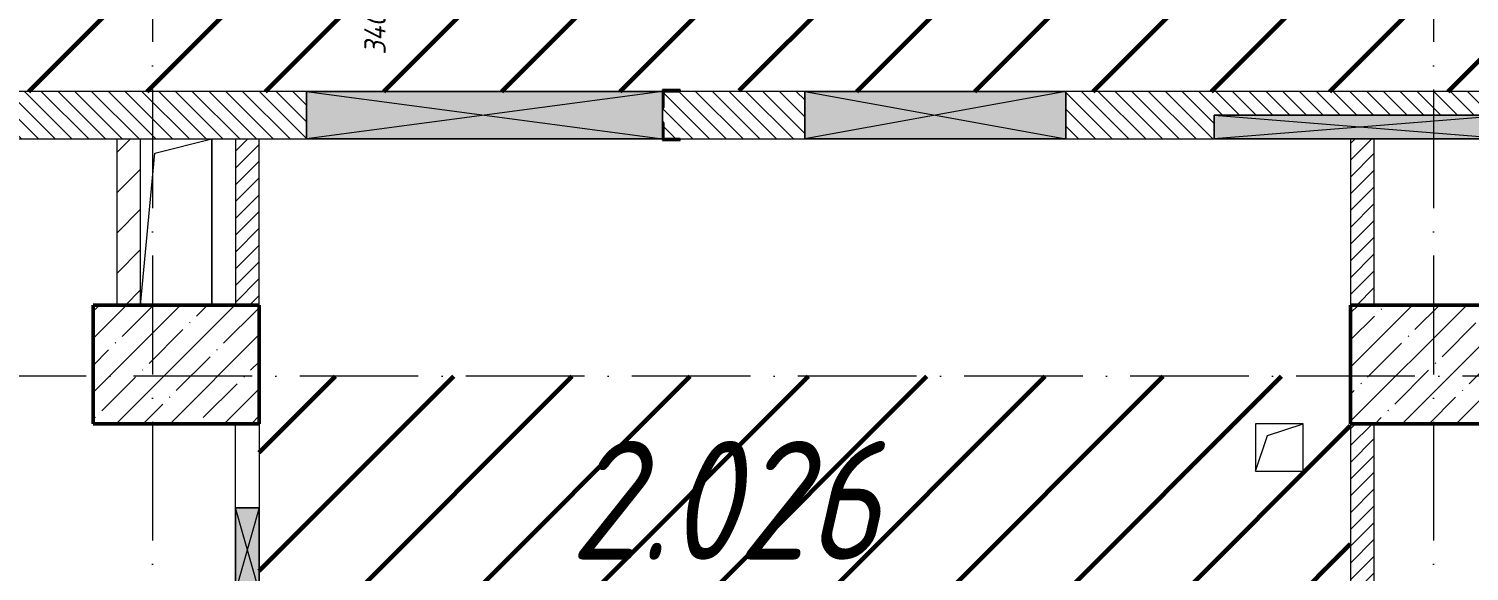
# Model space of a CAD drawing. Header units: millimetres. Extents: x -606178 to 312196, y -19338 to 632709.
# Drawn here: x -187672 to -181601, y 514054 to 516339 of the extents above; entities that cross this region are included whole.
import ezdxf

# ---------------------------------------------------------------- set-up
doc = ezdxf.new("R2010")
doc.units = ezdxf.units.MM
doc.linetypes.add('50_200_ШТРИХ_1Т_ш5_п1_п1_', pattern=[700, 500, -100, 0, -100])
for name, color, linetype, lineweight in [('6.4.1) Окр пт с инж. ПТ2.16', 3, 'Continuous', 60), ('6.4.3) Окр пт с инж. ПТ2.3', 150, 'Continuous', 60), ('A-____-____-DIMS', 7, 'Continuous', 9), ('A-DETL-GENF-OTLN', 7, 'Continuous', 9), ('A-FLOR-____-OTLN', 7, 'Continuous', 9), ('A-GENM-____-MCUT', 7, 'Continuous', 25), ('A-GENM-____-OTLN', 7, 'Continuous', 9), ('A-GENM-____-OTLN-1', 7, 'Continuous', 25), ('A-GLAZ-____-OTLN', 7, 'Continuous', 9), ('A-WALL-____-MCUT', 7, 'Continuous', 13), ('A-WALL-____-PATT-1', 7, 'Continuous', 9), ('A-WALL-FNSH-MCUT-1', 7, 'Continuous', 9), ('I-WALL-____-OTLN', 7, 'Continuous', 9), ('S-COLS-____-MCUT', 7, 'Continuous', 50), ('S-COLS-____-OTLN', 7, 'Continuous', 9), ('S-GRID-____-OTLN-1', 7, '50_200_ШТРИХ_1Т_ш5_п1_п1_', 9), ('Марки помещений', 7, 'Continuous', 9)]:
    doc.layers.add(name, color=color, linetype=linetype, lineweight=lineweight)
doc.styles.add('ISOCPEUR_I_2', font='isocpeui.ttf', dxfattribs={"width": 0.85, "height": 2.3})
doc.styles.add('ISOCPEUR_I_7', font='isocpeui.ttf', dxfattribs={"width": 0.9, "height": 90})
doc.dimstyles.new('ISO-1_8_0_9К_СРЕДНИЙ_Кладочные_1', dxfattribs={"dimscale": 304.8, "dimtxt": 89.638306, "dimasz": 0.246063, "dimexe": 0.19685, "dimexo": 0, "dimgap": 0, "dimtad": 1, "dimdec": 3, "dimrnd": 0.001, "dimdsep": 46, "dimtxsty": 'ISOCPEUR_I_7', "dimblk1": 'OBLIQUE', "dimblk2": 'OBLIQUE', "dimsah": 1, "dimcen": 0.09, "dimdle": 0.19685, "dimazin": 0, "dimtfac": 1, "dimtdec": 4, "dimtix": 1, "dimtmove": 0, "dimatfit": 3, "dimfxl": 1, "dimtvp": 1, "dimtolj": 1, "dimtzin": 0, "dimarcsym": 2})
pattern_1 = [(45, (-264901.3, 451794.26), (-35.35534, 35.35534), [])]

# ---------------------------------------------------------------- blocks, each defined once
blk = doc.blocks.new('BSC_Колонна _Прямоугольная - 500х700-V106-АР1_План отверстий 2 этажа в осях 1-64_Ю-ЯЯ')
at = {"layer": 'S-COLS-____-OTLN'}
h = blk.add_hatch(dxfattribs=at)
h.set_pattern_fill('FP_119', color=256, style=0, pattern_type=2)
h.set_pattern_definition([(315, (-63131.04, 77850), (114.04925, 114.04925), []), (315, (-63131.04, 77735.95), (114.04925, 114.04925), [201.613, -40.323, 3.353, -36.97])])
h.paths.add_polyline_path([(-250, 350), (-250, -350), (250, -350), (250, 350)], flags=0)
at = {"layer": 'S-COLS-____-MCUT'}
for p, q in [((250, 350), (-250, 350)), ((-250, 350), (-250, -350)), ((250, -350), (250, 350)), ((-250, -350), (250, -350))]:
    blk.add_line(p, q, dxfattribs=at)
blk = doc.blocks.new('BSC_Колонна _Прямоугольная - 500х700-V107-АР1_План отверстий 2 этажа в осях 1-64_Ю-ЯЯ')
at = {"layer": 'S-COLS-____-OTLN'}
h = blk.add_hatch(dxfattribs=at)
h.set_pattern_fill('FP_120', color=256, style=0, pattern_type=2)
h.set_pattern_definition([(315, (-63131.04, 83150), (114.04925, 114.04925), []), (315, (-63131.04, 83035.95), (114.04925, 114.04925), [201.613, -40.323, 3.353, -36.97])])
h.paths.add_polyline_path([(-250, 350), (-250, -350), (250, -350), (250, 350)], flags=0)
at = {"layer": 'S-COLS-____-MCUT'}
for p, q in [((250, 350), (-250, 350)), ((-250, 350), (-250, -350)), ((250, -350), (250, 350)), ((-250, -350), (250, -350))]:
    blk.add_line(p, q, dxfattribs=at)
blk = doc.blocks.new('Фахверк_СКБ_Уголок - 200_3960-28339211-АР1_План отверстий 2 этажа в осях 1-64_Ю-ЯЯ')
at = {"layer": 'A-GENM-____-MCUT'}
for p, q in [((125, 156), (50, 156)), ((50, 156), (50, 150)), ((50, 150), (119, 150)), ((119, 150), (119, 81)), ((125, 81), (125, 156)), ((119, 81), (125, 81)), ((125, 19), (119, 19)), ((119, 19), (119, -50)), ((125, -56), (125, 19)), ((119, -50), (50, -50)), ((50, -50), (50, -56)), ((50, -56), (125, -56))]:
    blk.add_line(p, q, dxfattribs=at)
blk = doc.blocks.new('AR_Отверстие прямоугольное _в плите_ - AR_Отверстие прямоугольное _в плите_-30459207-АР1_План отверстий 2 этажа в осях 1-64_Ю-ЯЯ')
at = {"layer": 'A-GENM-____-OTLN'}
for p, q in [((100, 100), (-100, 100)), ((-100, 100), (-100, -100)), ((-50, 50), (100, 100)), ((100, -100), (100, 100)), ((-100, -100), (-50, 50)), ((-100, -100), (100, -100))]:
    blk.add_line(p, q, dxfattribs=at)
blk = doc.blocks.new('AR_Отверстие прямоугольное _в плите_ - AR_Отверстие прямоугольное _в плите_-30459803-АР1_План отверстий 2 этажа в осях 1-64_Ю-ЯЯ')
at = {"layer": 'A-GENM-____-OTLN'}
for p, q in [((-90, 290), (150, 350)), ((150, -350), (150, 350)), ((-150, -350), (-90, 290))]:
    blk.add_line(p, q, dxfattribs=at)
blk = doc.blocks.new('AR_Отверстие прямоугольное _в стене__БезПР - AR_Отверстие прямоугольное _в стене__БезПР-36789340-АР1_План отверстий 2 этажа в осях 1-64_Ю-ЯЯ')
at = {"layer": 'A-GLAZ-____-OTLN'}
blk.add_hatch(color=256, dxfattribs=at).paths.add_polyline_path([(175, -50), (175, 50), (-175, 50), (-175, -50)], flags=0)
at = {"layer": 'A-DETL-GENF-OTLN'}
for p, q in [((-175, -50), (-175, 50)), ((-175, 50), (175, 50)), ((175, 50), (-175, -50)), ((-175, 50), (175, -50)), ((175, 50), (-175, 50)), ((-175, 50), (-175, -50)), ((175, 50), (175, -50)), ((175, -50), (175, 50)), ((175, -50), (-175, -50)), ((-175, -50), (175, -50))]:
    blk.add_line(p, q, dxfattribs=at)
at = {"layer": 'A-GLAZ-____-OTLN'}
blk.add_line((175, 50), (-175, 50), dxfattribs=at)
blk = doc.blocks.new('AR_Отверстие прямоугольное _в стене__БезПР - AR_Отверстие прямоугольное _в стене__БезПР-36789370-АР1_План отверстий 2 этажа в осях 1-64_Ю-ЯЯ')
at = {"layer": 'A-GLAZ-____-OTLN'}
blk.add_hatch(color=256, dxfattribs=at).paths.add_polyline_path([(750, -100), (750, 100), (-750, 100), (-750, -100)], flags=0)
at = {"layer": 'A-DETL-GENF-OTLN'}
for p, q in [((-750, -100), (-750, 100)), ((-750, 100), (750, 100)), ((750, 100), (-750, -100)), ((-750, 100), (750, -100)), ((750, 100), (-750, 100)), ((-750, 100), (-750, -100)), ((750, 100), (750, -100)), ((750, -100), (750, 100)), ((750, -100), (-750, -100)), ((-750, -100), (750, -100))]:
    blk.add_line(p, q, dxfattribs=at)
at = {"layer": 'A-GLAZ-____-OTLN'}
blk.add_line((750, 100), (-750, 100), dxfattribs=at)
blk = doc.blocks.new('AR_Отверстие прямоугольное _в стене_ - AR_Отверстие прямоугольное _в стене__ОВ-36826716-АР1_План отверстий 2 этажа в осях 1-64_Ю-ЯЯ')
at = {"layer": 'A-GLAZ-____-OTLN'}
blk.add_hatch(color=256, dxfattribs=at).paths.add_polyline_path([(550, -100), (550, 100), (-550, 100), (-550, -100), (239.8, -100)], flags=0)
at = {"layer": 'A-DETL-GENF-OTLN'}
for p, q in [((-550, -100), (-550, 100)), ((-550, 100), (550, 100)), ((550, 100), (-550, -100)), ((-550, 100), (550, -100)), ((550, 100), (-550, 100)), ((-550, 100), (-550, -100)), ((550, 100), (550, -100)), ((550, -100), (550, 100)), ((550, -100), (-550, -100)), ((-550, -100), (550, -100))]:
    blk.add_line(p, q, dxfattribs=at)
blk = doc.blocks.new('AR_Отверстие прямоугольное _в стене_ - AR_Отверстие прямоугольное _в стене__ОВ-36940364-АР1_План отверстий 2 этажа в осях 1-64_Ю-ЯЯ')
at = {"layer": 'A-GLAZ-____-OTLN'}
blk.add_hatch(color=256, dxfattribs=at).paths.add_polyline_path([(625, -50), (625, 50), (-625, 50), (-625, -50)], flags=0)
at = {"layer": 'A-DETL-GENF-OTLN'}
for p, q in [((-625, -50), (-625, 50)), ((-625, 50), (625, 50)), ((625, 50), (-625, -50)), ((-625, 50), (625, -50)), ((625, 50), (-625, 50)), ((-625, 50), (-625, -50)), ((625, 50), (625, -50)), ((625, -50), (625, 50)), ((625, -50), (-625, -50)), ((-625, -50), (625, -50))]:
    blk.add_line(p, q, dxfattribs=at)
blk = doc.blocks.new('_Oblique')
at = {"color": 0, "linetype": 'ByBlock', "lineweight": -2}
blk.add_line((-0.5, -0.5), (0.5, 0.5), dxfattribs=at)
blk = doc.blocks.new('*D5004')
at = {"layer": 'A-____-____-DIMS', "color": 0, "lineweight": -2, "transparency": 16777216}
for p, q in [((-186701.3, 517015.3), (-186048, 517015.3)), ((-186108, 517015.3), (-186108, 516615.3)), ((-186189.1, 516675.3), (-186048, 516675.3)), ((-186108, 516675.3), (-186108, 516382.9))]:
    blk.add_line(p, q, dxfattribs=at)
at = {"layer": 'Defpoints', "color": 0, "transparency": 16777216}
for p in [(-186701.3, 517015.3), (-186108, 517015.3), (-186189.1, 516675.3)]:
    blk.add_point(p, dxfattribs=at)
at = {"layer": 'A-____-____-DIMS', "color": 0, "lineweight": -2, "transparency": 16777216, "xscale": 75, "yscale": 75, "zscale": 75}
for p, rotation in [((-186108, 517015.3), 90), ((-186108, 516675.3), 270)]:
    blk.add_blockref('_Oblique', p, dxfattribs=dict(at, rotation=rotation))
at = {"layer": 'A-____-____-DIMS', "color": 0, "transparency": 16777216, "insert": (-186258.2, 516229.8), "char_height": 90, "width": 426.127, "attachment_point": 1, "rotation": 90, "line_spacing_factor": 1.149209, "style": 'ISOCPEUR_I_7'}
blk.add_mtext('\\A1;340', dxfattribs=at)

msp = doc.modelspace()

# ---------------------------------------------------------------- hatches: boundary and pattern name
at = {"layer": '6.4.1) Окр пт с инж. ПТ2.16'}
h = msp.add_hatch(dxfattribs=at)
h.set_pattern_fill('ANSI31', color=256, scale=111)
h.paths.add_polyline_path([(-182101.3011, 514875.3011), (-186701.3011, 514875.3011), (-186701.3011, 513525.3011), (-186701.3011, 513479.3011), (-186701.3011, 513395.3011), (-182101.3011, 513395.3011)])
at = {"layer": '6.4.3) Окр пт с инж. ПТ2.3'}
h = msp.add_hatch(dxfattribs=at)
h.set_pattern_fill('ANSI31', color=256, scale=111)
h.paths.add_polyline_path([(-182201.3011, 518875.3011), (-182101.3011, 518875.3011), (-181751.3011, 518875.3011), (-181751.3011, 519375.3011), (-186701.3011, 519375.3011), (-186701.3011, 518875.3011), (-186701.3011, 518375.3011), (-187151.3011, 518375.3011), (-187151.3011, 516075.3011), (-186501.3011, 516075.3011), (-185001.3011, 516075.3011), (-185001.3011, 516081.3011), (-184926.3011, 516081.3011), (-184401.3011, 516075.3011), (-183301.3011, 516075.3011), (-181751.3011, 516075.3011), (-181751.3011, 516975.3011), (-182201.3011, 516975.3011)])
h = msp.add_hatch(dxfattribs=at)
h.set_pattern_fill('ANSI31', color=256, scale=111)
h.paths.add_polyline_path([(-175801.3011, 518375.3011), (-176351.3011, 518375.3011), (-176451.3011, 518375.3011), (-176451.3011, 519375.3011), (-181751.3011, 519375.3011), (-181751.3011, 518875.3011), (-181401.3011, 518875.3011), (-181401.3011, 518375.3011), (-181401.3011, 518175.3011), (-181401.3011, 517075.3011), (-181401.3011, 516975.3011), (-181751.3011, 516975.3011), (-181751.3011, 516075.3011), (-180051.3011, 516075.3011), (-180051.3011, 516081.3011), (-179976.3011, 516081.3011), (-175801.3011, 516075.5092)])
h = msp.add_hatch(dxfattribs=at)
h.set_pattern_fill('ANSI31', color=256, scale=111)
h.paths.add_polyline_path([(-187151.3011, 518375.3011), (-187401.3011, 518375.3011), (-187401.3011, 518875.3011), (-187401.3011, 518975.3011), (-189651.3011, 518975.3011), (-189891.3011, 518975.3011), (-189891.3011, 518435.3011), (-189891.3011, 518375.3011), (-189951.3011, 518375.3011), (-189951.3011, 516695.3011), (-189951.3011, 516445.3011), (-189951.3011, 516290.3011), (-189945.3011, 516290.3011), (-189891.3011, 516275.3011), (-189891.3011, 516075.3011), (-187151.3011, 516075.3011)])
at = {"layer": 'A-WALL-____-PATT-1'}
h = msp.add_hatch(dxfattribs=at)
h.set_pattern_fill('FP_6', color=256, style=0, pattern_type=2)
h.set_pattern_definition([(135, (-264901.3, 451794.26), (-35.35534, -35.35534), [])])
h.paths.add_polyline_path([(-175651.3011, 515875.3011), (-175651.3011, 516075.3011), (-180045.3011, 516075.3011), (-180045.3011, 516006.3011), (-180051.3011, 516006.3011), (-180051.3011, 516075.3011), (-183301.3011, 516075.3011), (-183301.3011, 515875.3011), (-182676.3011, 515875.3011), (-182676.3011, 515975.3011), (-181426.3011, 515975.3011), (-181426.3011, 515875.3011), (-180051.3011, 515875.3011), (-180051.3011, 515944.3011), (-180045.3011, 515944.3011), (-180045.3011, 515875.3011), (-175851.3011, 515875.3011)], flags=0)
h.paths.add_polyline_path([(-184926.3011, 515875.3011), (-184401.3011, 515875.3011), (-184401.3011, 516075.3011), (-184995.3011, 516075.3011), (-184995.3011, 516006.3011), (-185001.3011, 516006.3011), (-185001.3011, 515944.3011), (-184995.3011, 515944.3011), (-184995.3011, 515875.3011)], flags=0)
h.paths.add_polyline_path([(-186501.3011, 515875.3011), (-186501.3011, 516075.3011), (-189951.3011, 516075.3011), (-189951.3011, 515875.3011), (-187146.4528, 515875.3011)], flags=0)
h = msp.add_hatch(dxfattribs=at)
h.set_pattern_fill('FP_4', color=256, style=0, pattern_type=2)
h.set_pattern_definition([(45, (-264901.3, 451794.26), (-84.85281, 84.85281), [])])
h.paths.add_polyline_path([(-187201.3011, 515175.3011), (-187201.3011, 515875.3011), (-187301.3011, 515875.3011), (-187301.3011, 515175.3011)], flags=0)
h = msp.add_hatch(dxfattribs=at)
h.set_pattern_fill('FP_5', color=256, style=0, pattern_type=2)
h.set_pattern_definition(pattern_1)
h.paths.add_polyline_path([(-186701.3011, 515175.3011), (-186701.3011, 515875.3011), (-186801.3011, 515875.3011), (-186801.3011, 515175.3011)], flags=0)
h = msp.add_hatch(dxfattribs=at)
h.set_pattern_fill('FP_5', color=256, style=0, pattern_type=2)
h.set_pattern_definition(pattern_1)
h.paths.add_polyline_path([(-182001.3011, 515175.3011), (-182001.3011, 515875.3011), (-182101.3011, 515875.3011), (-182101.3011, 515175.3011)], flags=0)
h = msp.add_hatch(dxfattribs=at)
h.set_pattern_fill('FP_5', color=256, style=0, pattern_type=2)
h.set_pattern_definition(pattern_1)
h.paths.add_polyline_path([(-182101.3011, 512175.3011), (-182001.3011, 512175.3011), (-182001.3011, 514675.3011), (-182101.3011, 514675.3011), (-182101.3011, 512247.6757)], flags=0)

# ---------------------------------------------------------------- linework, layer by layer
at = {"layer": 'A-FLOR-____-OTLN'}
msp.add_line((-186901.3011, 515875.3011), (-186901.3011, 515175.3011), dxfattribs=at)
at = {"layer": 'A-WALL-____-MCUT'}
for p, q in [((-186501.3011, 516075.3011), (-189951.3011, 516075.3011)), ((-184401.3011, 516075.3011), (-184926.3011, 516075.3011)), ((-180051.3011, 516075.3011), (-183301.3011, 516075.3011)), ((-189951.3011, 515875.3011), (-186501.3011, 515875.3011)), ((-184926.3011, 515875.3011), (-184401.3011, 515875.3011)), ((-183301.3011, 515875.3011), (-182676.3011, 515875.3011))]:
    msp.add_line(p, q, dxfattribs=at)
at = {"layer": 'A-WALL-FNSH-MCUT-1'}
for p, q in [((-187301.3011, 515875.3011), (-187301.3011, 515175.3011)), ((-187201.3011, 515175.3011), (-187201.3011, 515875.3011)), ((-186801.3011, 515875.3011), (-186801.3011, 515175.3011)), ((-186701.3011, 515175.3011), (-186701.3011, 515875.3011)), ((-182101.3011, 515875.3011), (-182101.3011, 515175.3011)), ((-182001.3011, 515175.3011), (-182001.3011, 515875.3011)), ((-182101.3011, 514675.3011), (-182101.3011, 512275.3011)), ((-182001.3011, 512175.3011), (-182001.3011, 514675.3011))]:
    msp.add_line(p, q, dxfattribs=at)
at = {"layer": 'I-WALL-____-OTLN'}
for p, q in [((-186801.3011, 514320.3011), (-186801.3011, 514675.3011)), ((-186701.3011, 514675.3011), (-186701.3011, 514320.3011))]:
    msp.add_line(p, q, dxfattribs=at)
at = {"layer": 'S-GRID-____-OTLN-1'}
for p, q in [((-187151.3011, 542687.1106), (-187151.3011, 491375.8881)), ((-181751.3011, 542687.1106), (-181751.3011, 491375.8881)), ((-160826.8945, 514875.3011), (-269570.0713, 514875.3011))]:
    msp.add_line(p, q, dxfattribs=at)

# ---------------------------------------------------------------- block references
at = {"layer": 'A-GENM-____-OTLN'}
for name, p in [('AR_Отверстие прямоугольное _в плите_ - AR_Отверстие прямоугольное _в плите_-30459803-АР1_План отверстий 2 этажа в осях 1-64_Ю-ЯЯ', (-187051.3011, 515525.3011)), ('AR_Отверстие прямоугольное _в плите_ - AR_Отверстие прямоугольное _в плите_-30459207-АР1_План отверстий 2 этажа в осях 1-64_Ю-ЯЯ', (-182401.3011, 514575.3011))]:
    msp.add_blockref(name, p, dxfattribs=at)
at = {"layer": 'A-GENM-____-OTLN-1', "rotation": 180}
msp.add_blockref('Фахверк_СКБ_Уголок - 200_3960-28339211-АР1_План отверстий 2 этажа в осях 1-64_Ю-ЯЯ', (-184876.3011, 516025.3011), dxfattribs=at)
at = {"layer": 'A-GLAZ-____-OTLN'}
for name, p in [('AR_Отверстие прямоугольное _в стене__БезПР - AR_Отверстие прямоугольное _в стене__БезПР-36789370-АР1_План отверстий 2 этажа в осях 1-64_Ю-ЯЯ', (-185751.3011, 515975.3011)), ('AR_Отверстие прямоугольное _в стене_ - AR_Отверстие прямоугольное _в стене__ОВ-36826716-АР1_План отверстий 2 этажа в осях 1-64_Ю-ЯЯ', (-183851.3011, 515975.3011)), ('AR_Отверстие прямоугольное _в стене_ - AR_Отверстие прямоугольное _в стене__ОВ-36940364-АР1_План отверстий 2 этажа в осях 1-64_Ю-ЯЯ', (-182051.3011, 515925.3011))]:
    msp.add_blockref(name, p, dxfattribs=at)
at = {"layer": 'A-GLAZ-____-OTLN', "rotation": 269.9999999999999}
msp.add_blockref('AR_Отверстие прямоугольное _в стене__БезПР - AR_Отверстие прямоугольное _в стене__БезПР-36789340-АР1_План отверстий 2 этажа в осях 1-64_Ю-ЯЯ', (-186751.3011, 514145.3011), dxfattribs=at)
at = {"layer": 'S-COLS-____-OTLN', "rotation": 89.9999999999999}
for name, p in [('BSC_Колонна _Прямоугольная - 500х700-V106-АР1_План отверстий 2 этажа в осях 1-64_Ю-ЯЯ', (-187051.3011, 514925.3011)), ('BSC_Колонна _Прямоугольная - 500х700-V107-АР1_План отверстий 2 этажа в осях 1-64_Ю-ЯЯ', (-181751.3011, 514925.3011))]:
    msp.add_blockref(name, p, dxfattribs=at)

# ---------------------------------------------------------------- texts
at = {"layer": 'Марки помещений', "insert": (-185391.7004, 514602.5755), "char_height": 500, "width": 785.65375, "attachment_point": 1, "style": 'ISOCPEUR_I_2'}
msp.add_mtext('2.026', dxfattribs=at)

# ---------------------------------------------------------------- dimensions: what is measured, and where the dimension line sits
at = {"layer": 'A-____-____-DIMS'}
dim = msp.add_linear_dim(base=(-186108.0316, 517015.3011), p1=(-186189.1401, 516675.3011), p2=(-186701.3011, 517015.3011), angle=90, dimstyle='ISO-1_8_0_9К_СРЕДНИЙ_Кладочные_1', override={"dimpost": '<>', "dimfxl": 614.742916}, dxfattribs=at)
dim.commit()
dim.dimension.update_dxf_attribs({"geometry": '*D5004', "text_midpoint": (-186198.2361, 516382.89), "dimtype": 160, "text_rotation": 90})

doc.saveas('drawing.dxf')
